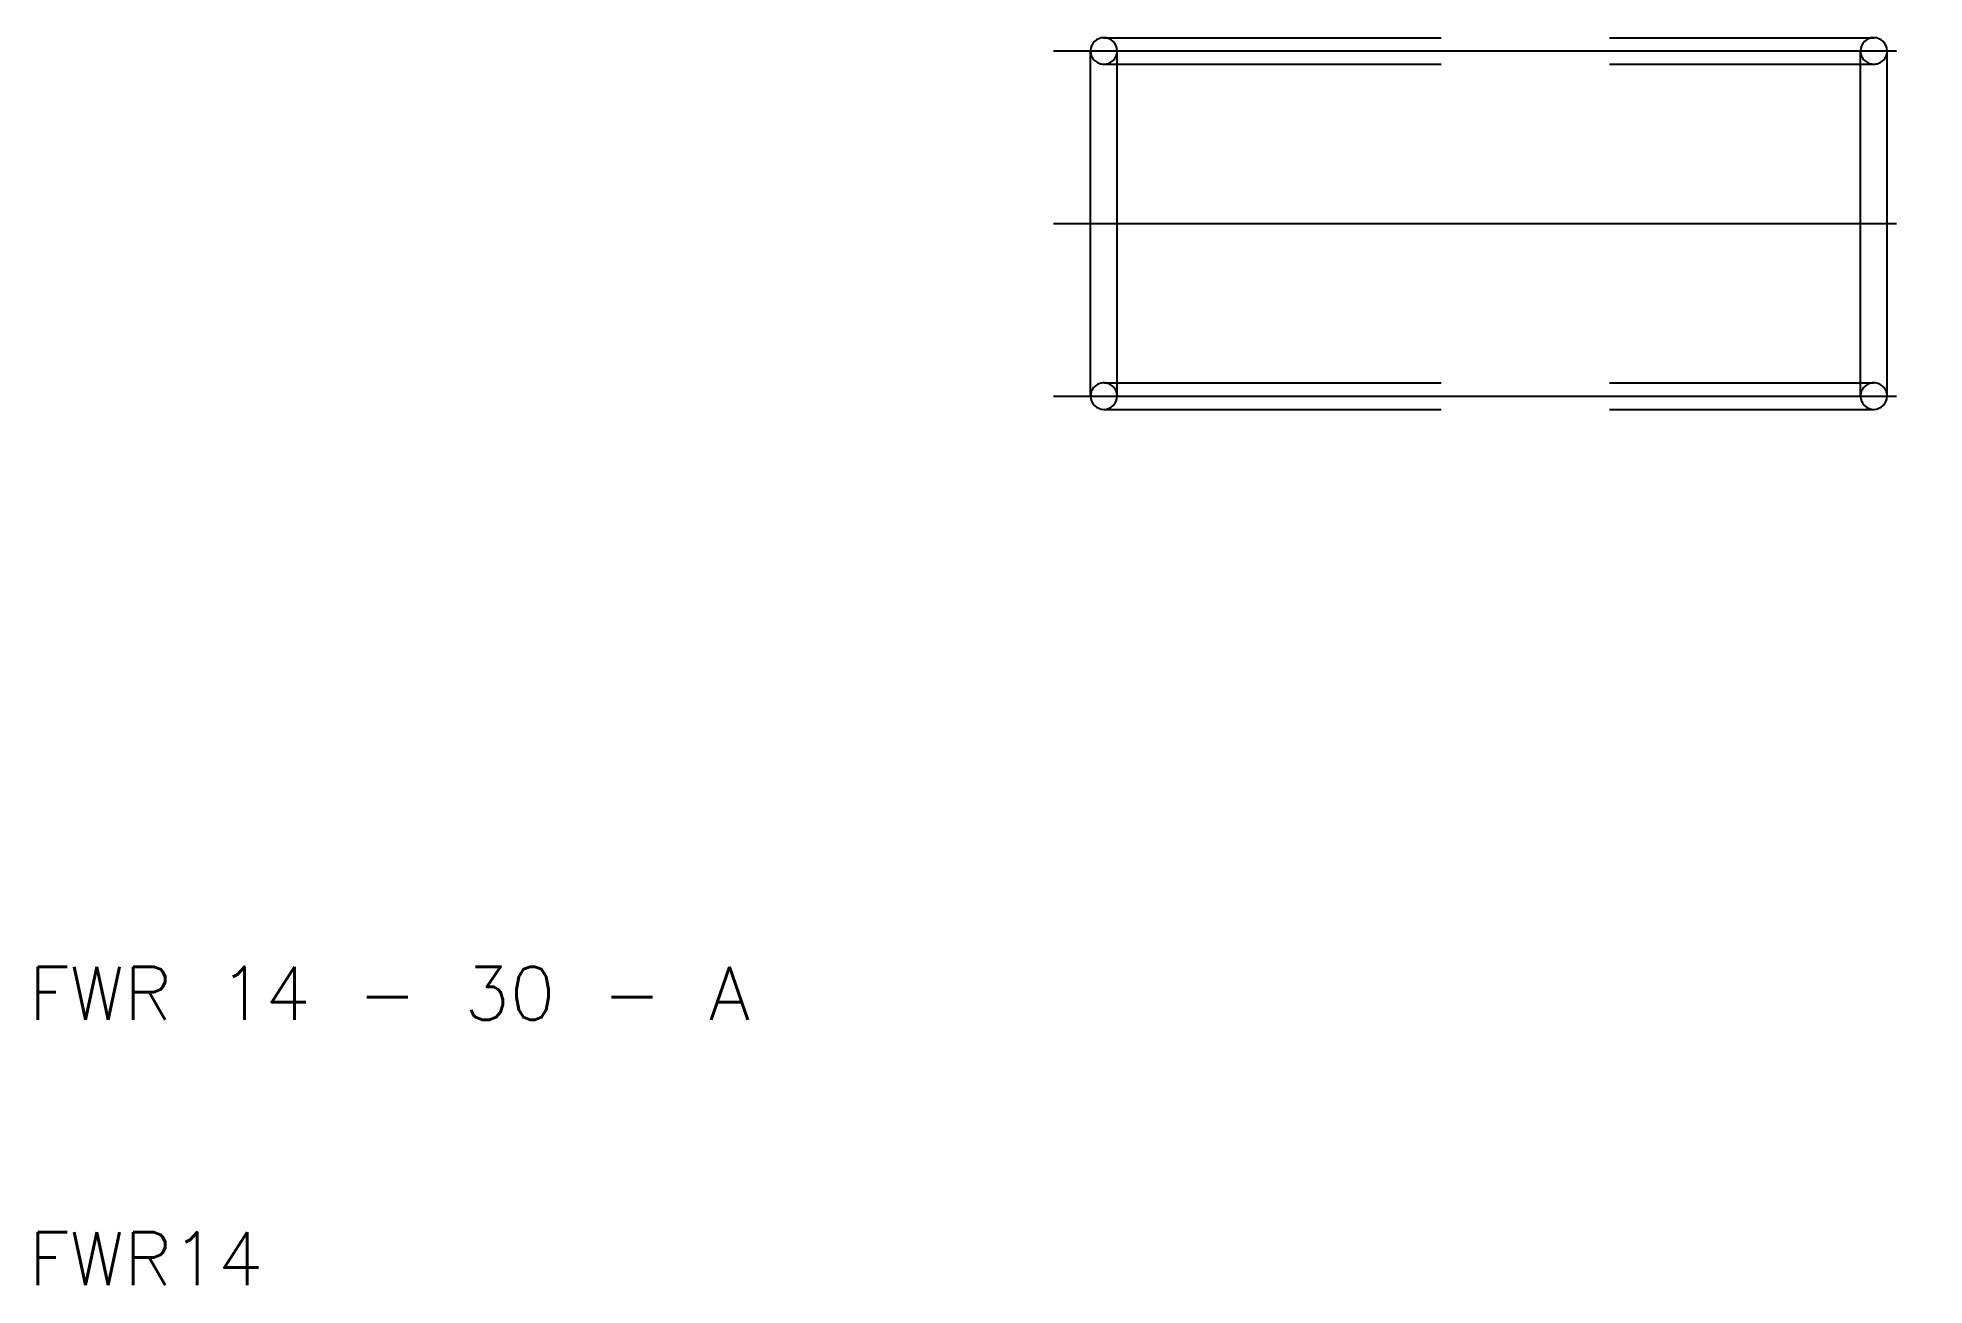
# Model space of a CAD drawing. Extents: x 10.3 to 81.4, y 10 to 57.
import ezdxf

# ---------------------------------------------------------------- set-up
doc = ezdxf.new("R2010")
doc.units = 0
doc.linetypes.add('CENTER', pattern=[50.8, 31.75, -6.35, 6.35, -6.35])
doc.linetypes.add('DASHED', pattern=[19.05, 12.7, -6.35])
doc.layers.get('0').update_dxf_attribs({"linetype": 'CONTINUOUS'})
doc.layers.add('CENTER', color=1, linetype='CENTER')
doc.styles.get("Standard").update_dxf_attribs({"font": 'txt.shx'})

msp = doc.modelspace()

# ---------------------------------------------------------------- linework, layer by layer
at = {"color": 3, "linetype": 'DASHED'}
for p, q in [((50.5, 57), (79.5, 57)), ((50.5, 56), (79.5, 56)), ((50.5, 44), (79.5, 44)), ((50.5, 43), (79.5, 43))]:
    msp.add_line(p, q, dxfattribs=at)
for p, q in [((50, 43.5), (50, 56.5)), ((51, 43.5), (51, 56.5)), ((79, 43.5), (79, 56.5)), ((80, 43.5), (80, 56.5))]:
    msp.add_line(p, q)
for centre, start, end in [((50.5, 56.5), 0, 180), ((79.5, 56.5), 0, 180), ((50.5, 43.5), 180, 0), ((79.5, 43.5), 180, 0)]:
    msp.add_arc(centre, 0.5, start, end)
for centre, start, end in [((50.5, 56.5), 180, 0), ((79.5, 56.5), 180, 0), ((50.5, 43.5), 0, 180), ((79.5, 43.5), 0, 180)]:
    msp.add_arc(centre, 0.5, start, end, dxfattribs=at)
at = {"layer": 'CENTER'}
for p, q in [((48.6, 56.5), (81.4, 56.5)), ((48.6, 50), (81.4, 50)), ((48.6, 43.5), (81.4, 43.5))]:
    msp.add_line(p, q, dxfattribs=at)

# ---------------------------------------------------------------- texts
for s, p in [('FWR 14 - 30 - A', (10, 20)), ('FWR14', (10, 10))]:
    msp.add_text(s, height=2).set_placement(p)

doc.saveas('drawing.dxf')
